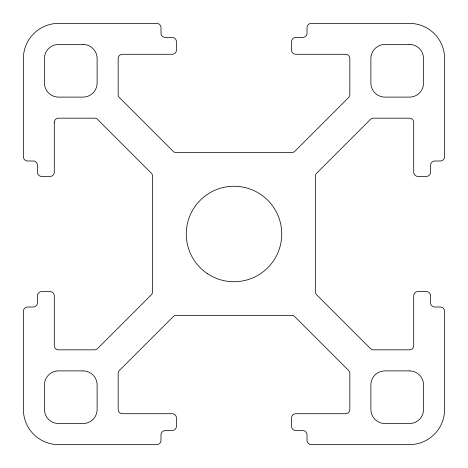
<?xml version="1.0" encoding="UTF-8"?>
<svg xmlns="http://www.w3.org/2000/svg" width="468" height="468" viewBox="0 0 468 468"><rect width="100%" height="100%" fill="white"/><g stroke="black" fill="none" stroke-linecap="round" stroke-linejoin="round"><path stroke-width="0.7" d="M54.288 122.382L54.282 172.487A4.212 4.212 0 0 1 50.076 176.436L41.389 176.43A4.212 4.212 0 0 1 37.44 172.224L37.44 165.204A4.212 4.212 0 0 0 33.228 160.992L27.349 160.986A4.212 4.212 0 0 1 23.4 156.78L23.4 58.5A35.1 35.1 0 0 1 58.5 23.4L156.78 23.4A4.212 4.212 0 0 1 160.992 27.612L160.992 33.228A4.212 4.212 0 0 0 165.204 37.44L172.224 37.44A4.212 4.212 0 0 1 176.436 41.652L176.43 50.339A4.212 4.212 0 0 1 172.224 54.288L122.382 54.288A4.212 4.212 0 0 0 118.17 58.5L118.17 94.583A4.212 4.212 0 0 0 119.404 97.56L173.178 151.334A4.212 4.212 0 0 0 176.155 152.568L291.845 152.568A4.212 4.212 0 0 0 294.822 151.334L348.596 97.56A4.212 4.212 0 0 0 349.83 94.583L349.83 58.5A4.212 4.212 0 0 0 345.618 54.288L295.513 54.282A4.212 4.212 0 0 1 291.564 50.076L291.57 41.389A4.212 4.212 0 0 1 295.776 37.44L302.796 37.44A4.212 4.212 0 0 0 307.008 33.228L307.014 27.349A4.212 4.212 0 0 1 311.22 23.4L409.5 23.4A35.1 35.1 0 0 1 444.6 58.5L444.594 157.043A4.212 4.212 0 0 1 440.388 160.992L434.772 160.992A4.212 4.212 0 0 0 430.56 165.204L430.554 172.487A4.212 4.212 0 0 1 426.348 176.436L417.661 176.43A4.212 4.212 0 0 1 413.712 172.224L413.712 122.382A4.212 4.212 0 0 0 409.5 118.17L373.417 118.17A4.212 4.212 0 0 0 370.44 119.404L316.666 173.178A4.212 4.212 0 0 0 315.432 176.155L315.432 291.845A4.212 4.212 0 0 0 316.666 294.822L370.44 348.596A4.212 4.212 0 0 0 373.417 349.83L409.5 349.83A4.212 4.212 0 0 0 413.712 345.618L413.712 295.776A4.212 4.212 0 0 1 417.924 291.564L426.611 291.57A4.212 4.212 0 0 1 430.56 295.776L430.56 302.796A4.212 4.212 0 0 0 434.772 307.008L440.651 307.014A4.212 4.212 0 0 1 444.6 311.22L444.6 409.5A35.1 35.1 0 0 1 409.5 444.6L310.957 444.594A4.212 4.212 0 0 1 307.008 440.388L307.008 434.772A4.212 4.212 0 0 0 302.796 430.56L295.513 430.554A4.212 4.212 0 0 1 291.564 426.348L291.57 417.661A4.212 4.212 0 0 1 295.776 413.712L345.618 413.712A4.212 4.212 0 0 0 349.83 409.5L349.83 373.417A4.212 4.212 0 0 0 348.596 370.44L294.822 316.666A4.212 4.212 0 0 0 291.845 315.432L176.155 315.432A4.212 4.212 0 0 0 173.178 316.666L119.404 370.44A4.212 4.212 0 0 0 118.17 373.417L118.17 409.5A4.212 4.212 0 0 0 122.382 413.712L172.487 413.718A4.212 4.212 0 0 1 176.436 417.924L176.43 426.611A4.212 4.212 0 0 1 172.224 430.56L165.204 430.56A4.212 4.212 0 0 0 160.992 434.772L160.992 440.388A4.212 4.212 0 0 1 156.78 444.6L58.5 444.6A35.1 35.1 0 0 1 23.4 409.5L23.4 311.22A4.212 4.212 0 0 1 27.612 307.008L33.228 307.008A4.212 4.212 0 0 0 37.44 302.796L37.44 295.776A4.212 4.212 0 0 1 41.652 291.564L50.339 291.57A4.212 4.212 0 0 1 54.288 295.776L54.288 345.618A4.212 4.212 0 0 0 58.5 349.83L94.583 349.83A4.212 4.212 0 0 0 97.56 348.596L151.334 294.822A4.212 4.212 0 0 0 152.568 291.845L152.568 176.155A4.212 4.212 0 0 0 151.334 173.178L97.56 119.404A4.212 4.212 0 0 0 94.583 118.17L58.5 118.17A4.212 4.212 0 0 0 54.288 122.382M83.07 44.46L58.5 44.46A14.04 14.04 0 0 0 44.46 58.5L44.46 83.07A14.04 14.04 0 0 0 58.5 97.11L83.07 97.11A14.04 14.04 0 0 0 97.11 83.07L97.11 58.5A14.04 14.04 0 0 0 83.07 44.46M409.5 44.46L384.93 44.46A14.04 14.04 0 0 0 370.89 58.5L370.89 83.07A14.04 14.04 0 0 0 384.93 97.11L409.5 97.11A14.04 14.04 0 0 0 423.54 83.07L423.54 58.5A14.04 14.04 0 0 0 409.5 44.46M83.07 370.89L58.5 370.89A14.04 14.04 0 0 0 44.46 384.93L44.46 409.5A14.04 14.04 0 0 0 58.5 423.54L83.07 423.54A14.04 14.04 0 0 0 97.11 409.5L97.11 384.93A14.04 14.04 0 0 0 83.07 370.89M409.5 370.89L384.93 370.89A14.04 14.04 0 0 0 370.89 384.93L370.89 409.5A14.04 14.04 0 0 0 384.93 423.54L409.5 423.54A14.04 14.04 0 0 0 423.54 409.5L423.54 384.93A14.04 14.04 0 0 0 409.5 370.89M207.482 273.692A47.736 47.736 0 0 0 281.637 237.124A47.736 47.736 0 0 0 212.887 191.19A47.736 47.736 0 0 0 207.482 273.692"/></g></svg>
